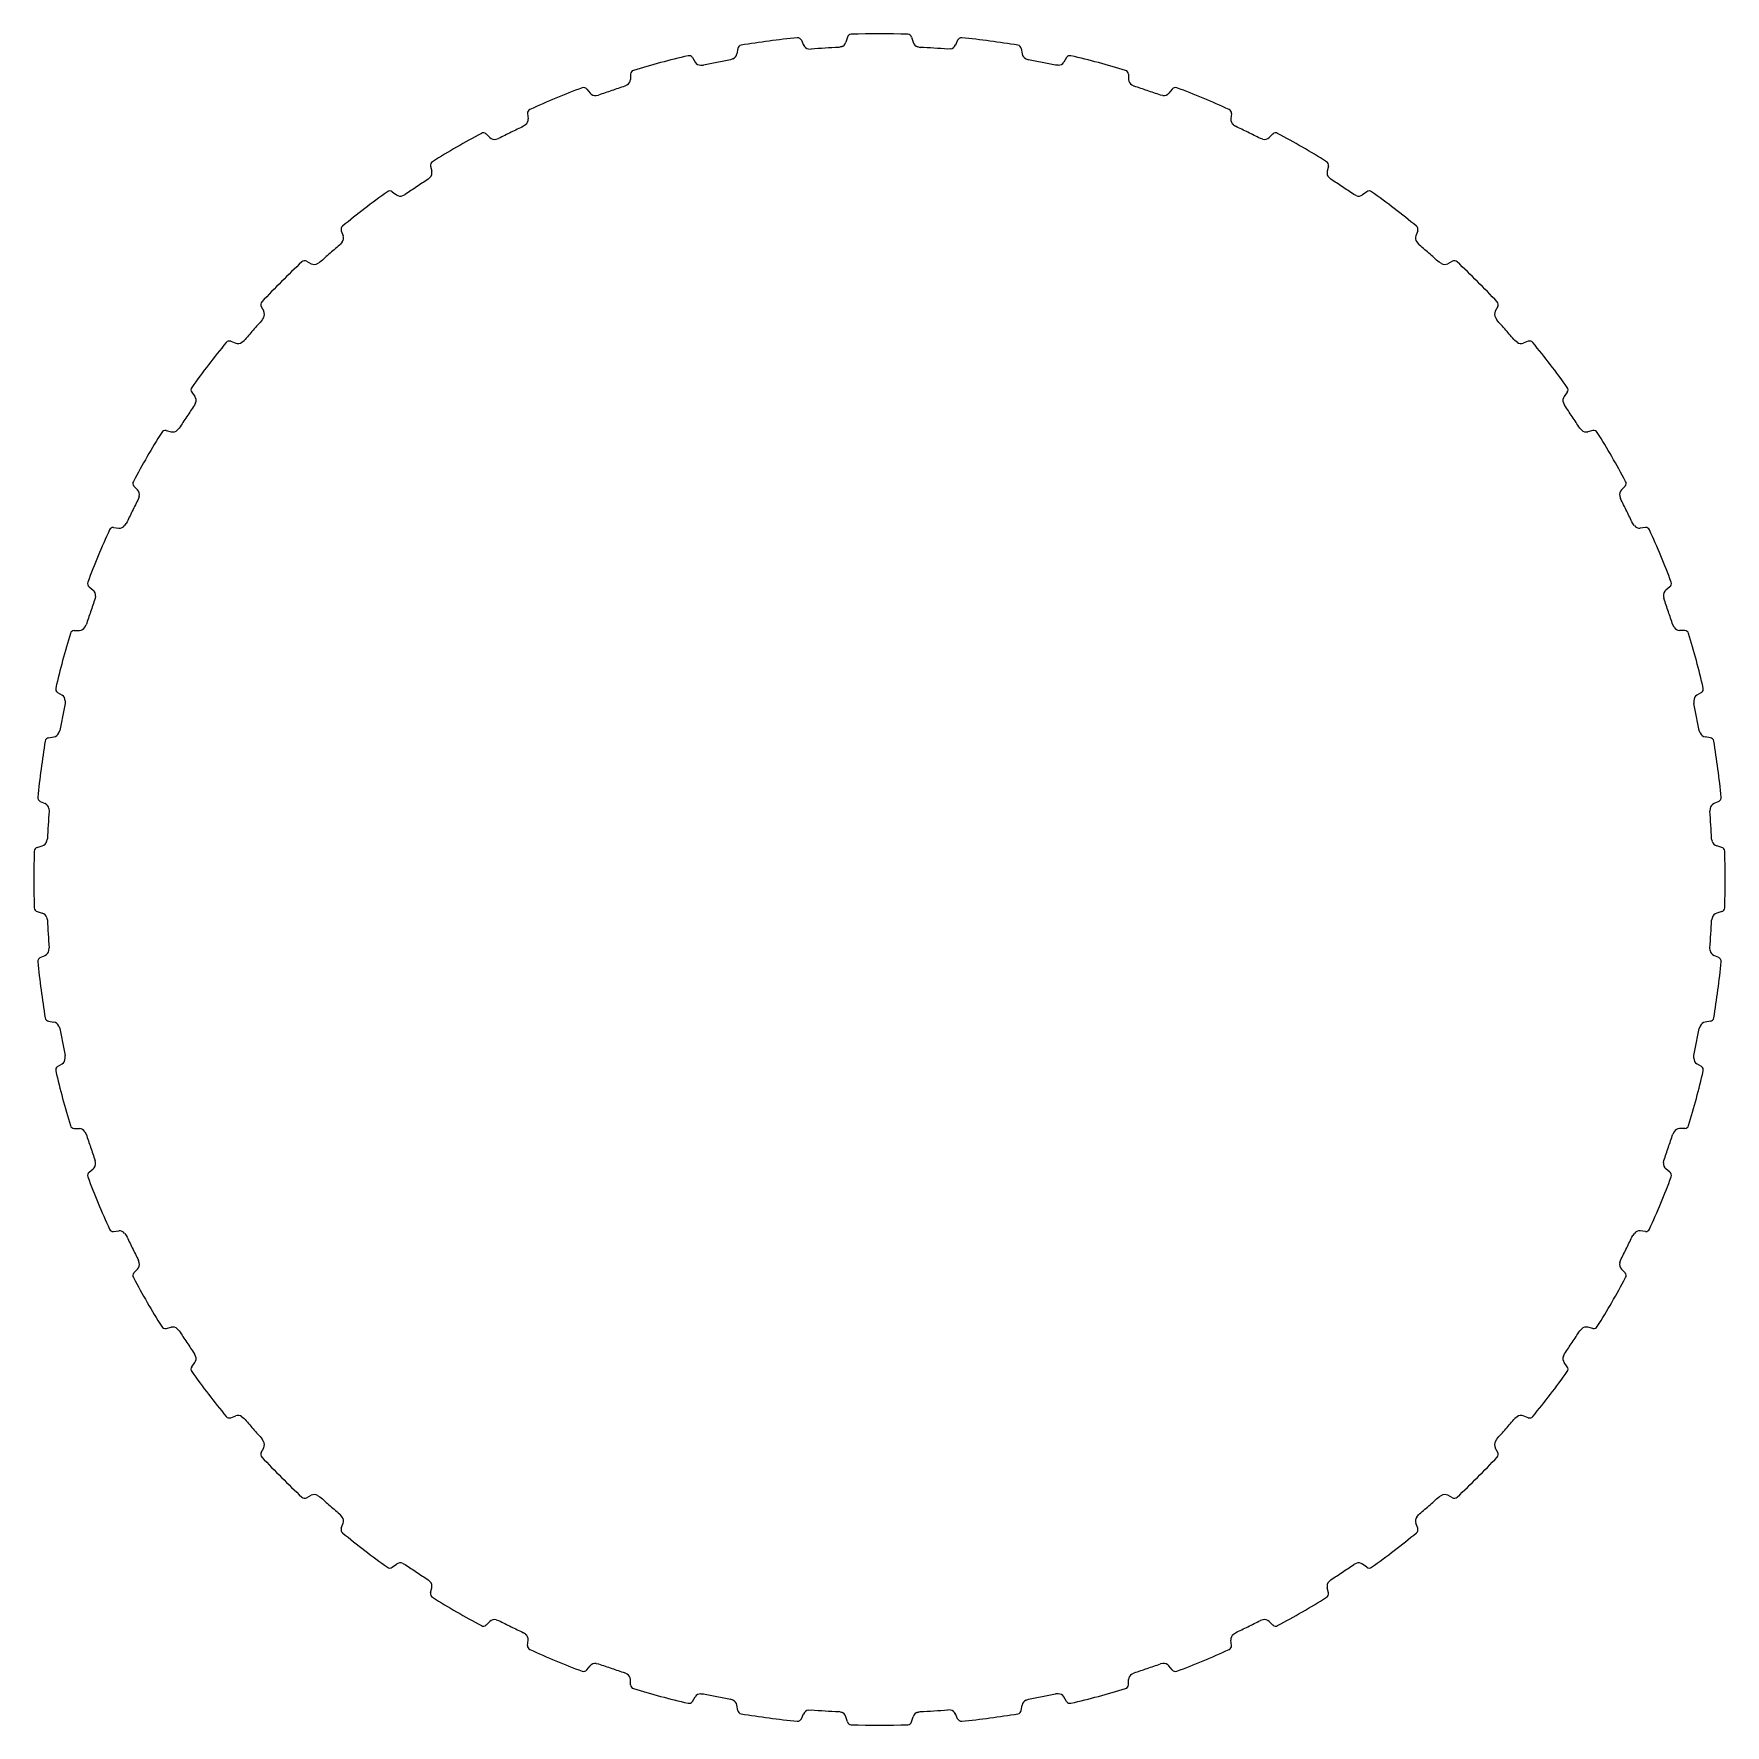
# Model space of a CAD drawing. Extents: x -3.1 to 3.1, y -3.1 to 3.1.
import ezdxf

# ---------------------------------------------------------------- set-up
doc = ezdxf.new("R2010")
doc.units = 0
doc.header["$MEASUREMENT"] = 0
doc.layers.add('LAYER2', color=4, linetype='CONTINUOUS')

msp = doc.modelspace()

# ---------------------------------------------------------------- linework, layer by layer
at = {"layer": 'LAYER2', "linetype": 'CONTINUOUS'}
for p, q in [((-0.52, 3.0484), (-0.523, 3.0294)), ((-0.2867, 3.0791), (-0.2789, 3.0615)), ((-0.2601, 3.0475), (-0.2505, 3.0462)), ((-0.1399, 3.0554), (-0.1492, 3.0529)), ((-0.1177, 3.0902), (-0.1231, 3.0717)), ((0.1177, 3.0902), (0.1231, 3.0717)), ((0.1399, 3.0554), (0.1492, 3.0529)), ((0.2601, 3.0475), (0.2505, 3.0462)), ((0.2867, 3.0791), (0.2789, 3.0615)), ((0.52, 3.0484), (0.523, 3.0294)), ((-0.6861, 3.0153), (-0.6761, 2.9989)), ((-0.6556, 2.9875), (-0.646, 2.9875)), ((-0.5375, 3.0109), (-0.5464, 3.0073)), ((0.5375, 3.0109), (0.5464, 3.0073)), ((0.6556, 2.9875), (0.646, 2.9875)), ((0.6861, 3.0153), (0.6761, 2.9989)), ((-0.9134, 2.9544), (-0.9139, 2.9352)), ((0.9134, 2.9544), (0.9139, 2.9352)), ((-1.0738, 2.9), (-1.0617, 2.885)), ((-1.04, 2.8763), (-1.0304, 2.8776)), ((-0.9259, 2.915), (-0.9343, 2.9102)), ((0.9259, 2.915), (0.9343, 2.9102)), ((1.04, 2.8763), (1.0304, 2.8776)), ((1.0738, 2.9), (1.0617, 2.885)), ((-1.2913, 2.8099), (-1.2892, 2.7908)), ((1.2913, 2.8099), (1.2892, 2.7908)), ((-1.4432, 2.735), (-1.4292, 2.7217)), ((-1.2985, 2.7692), (-1.3062, 2.7634)), ((1.2985, 2.7692), (1.3062, 2.7634)), ((1.4432, 2.735), (1.4292, 2.7217)), ((-1.4065, 2.716), (-1.3972, 2.7185)), ((1.4065, 2.716), (1.3972, 2.7185)), ((-1.647, 2.6173), (-1.6425, 2.5986)), ((1.647, 2.6173), (1.6425, 2.5986)), ((-1.6489, 2.5761), (-1.6557, 2.5692)), ((1.6489, 2.5761), (1.6557, 2.5692)), ((-1.7878, 2.5232), (-1.7723, 2.5119)), ((-1.749, 2.5092), (-1.7401, 2.5128)), ((1.749, 2.5092), (1.7401, 2.5128)), ((1.7878, 2.5232), (1.7723, 2.5119)), ((-1.9745, 2.38), (-1.9676, 2.362)), ((1.9745, 2.38), (1.9676, 2.362)), ((-1.971, 2.3388), (-1.9769, 2.3311)), ((1.971, 2.3388), (1.9769, 2.3311)), ((-2.1019, 2.2683), (-2.085, 2.2591)), ((-2.0615, 2.2594), (-2.0532, 2.2642)), ((2.0615, 2.2594), (2.0532, 2.2642)), ((2.1019, 2.2683), (2.085, 2.2591)), ((-2.2683, 2.1019), (-2.2591, 2.085)), ((-2.2594, 2.0615), (-2.2642, 2.0532)), ((2.2683, 2.1019), (2.2591, 2.085)), ((2.2594, 2.0615), (2.2642, 2.0532)), ((-2.38, 1.9745), (-2.362, 1.9676)), ((-2.3388, 1.971), (-2.3311, 1.9769)), ((2.3388, 1.971), (2.3311, 1.9769)), ((2.38, 1.9745), (2.362, 1.9676)), ((-2.5232, 1.7878), (-2.5119, 1.7723)), ((-2.5092, 1.749), (-2.5128, 1.7401)), ((2.5092, 1.749), (2.5128, 1.7401)), ((2.5232, 1.7878), (2.5119, 1.7723)), ((-2.6173, 1.647), (-2.5986, 1.6425)), ((-2.5761, 1.6489), (-2.5692, 1.6557)), ((2.5761, 1.6489), (2.5692, 1.6557)), ((2.6173, 1.647), (2.5986, 1.6425)), ((-2.735, 1.4432), (-2.7217, 1.4292)), ((2.735, 1.4432), (2.7217, 1.4292)), ((-2.716, 1.4065), (-2.7185, 1.3972)), ((2.716, 1.4065), (2.7185, 1.3972)), ((-2.7692, 1.2985), (-2.7634, 1.3062)), ((2.7692, 1.2985), (2.7634, 1.3062)), ((-2.8099, 1.2913), (-2.7908, 1.2892)), ((2.8099, 1.2913), (2.7908, 1.2892)), ((-2.9, 1.0738), (-2.885, 1.0617)), ((2.9, 1.0738), (2.885, 1.0617)), ((-2.8763, 1.04), (-2.8776, 1.0304)), ((2.8763, 1.04), (2.8776, 1.0304)), ((-2.915, 0.9259), (-2.9102, 0.9343)), ((2.915, 0.9259), (2.9102, 0.9343)), ((-2.9544, 0.9134), (-2.9352, 0.9139)), ((2.9544, 0.9134), (2.9352, 0.9139)), ((-3.0153, 0.6861), (-2.9989, 0.6761)), ((3.0153, 0.6861), (2.9989, 0.6761)), ((-2.9875, 0.6556), (-2.9875, 0.646)), ((2.9875, 0.6556), (2.9875, 0.646)), ((-3.0484, 0.52), (-3.0294, 0.523)), ((-3.0109, 0.5375), (-3.0073, 0.5464)), ((3.0109, 0.5375), (3.0073, 0.5464)), ((3.0484, 0.52), (3.0294, 0.523)), ((-3.0791, 0.2867), (-3.0615, 0.2789)), ((-3.0475, 0.2601), (-3.0462, 0.2505)), ((3.0475, 0.2601), (3.0462, 0.2505)), ((3.0791, 0.2867), (3.0615, 0.2789)), ((-3.0554, 0.1399), (-3.0529, 0.1492)), ((3.0554, 0.1399), (3.0529, 0.1492)), ((-3.0902, 0.1177), (-3.0717, 0.1231)), ((3.0902, 0.1177), (3.0717, 0.1231)), ((-3.0902, -0.1177), (-3.0717, -0.1231)), ((3.0902, -0.1177), (3.0717, -0.1231)), ((-3.0554, -0.1399), (-3.0529, -0.1492)), ((3.0554, -0.1399), (3.0529, -0.1492)), ((-3.0791, -0.2867), (-3.0615, -0.2789)), ((-3.0475, -0.2601), (-3.0462, -0.2505)), ((3.0475, -0.2601), (3.0462, -0.2505)), ((3.0791, -0.2867), (3.0615, -0.2789)), ((-3.0484, -0.52), (-3.0294, -0.523)), ((-3.0109, -0.5375), (-3.0073, -0.5464)), ((3.0109, -0.5375), (3.0073, -0.5464)), ((3.0484, -0.52), (3.0294, -0.523)), ((-3.0153, -0.6861), (-2.9989, -0.6761)), ((-2.9875, -0.6556), (-2.9875, -0.646)), ((2.9875, -0.6556), (2.9875, -0.646)), ((3.0153, -0.6861), (2.9989, -0.6761)), ((-2.9544, -0.9134), (-2.9352, -0.9139)), ((-2.915, -0.9259), (-2.9102, -0.9343)), ((2.915, -0.9259), (2.9102, -0.9343)), ((2.9544, -0.9134), (2.9352, -0.9139)), ((-2.8763, -1.04), (-2.8776, -1.0304)), ((2.8763, -1.04), (2.8776, -1.0304)), ((-2.9, -1.0738), (-2.885, -1.0617)), ((2.9, -1.0738), (2.885, -1.0617)), ((-2.8099, -1.2913), (-2.7908, -1.2892)), ((-2.7692, -1.2985), (-2.7634, -1.3062)), ((2.7692, -1.2985), (2.7634, -1.3062)), ((2.8099, -1.2913), (2.7908, -1.2892)), ((-2.716, -1.4065), (-2.7185, -1.3972)), ((2.716, -1.4065), (2.7185, -1.3972)), ((-2.735, -1.4432), (-2.7217, -1.4292)), ((2.735, -1.4432), (2.7217, -1.4292)), ((-2.6173, -1.647), (-2.5986, -1.6425)), ((-2.5761, -1.6489), (-2.5692, -1.6557)), ((2.5761, -1.6489), (2.5692, -1.6557)), ((2.6173, -1.647), (2.5986, -1.6425)), ((-2.5232, -1.7878), (-2.5119, -1.7723)), ((-2.5092, -1.749), (-2.5128, -1.7401)), ((2.5092, -1.749), (2.5128, -1.7401)), ((2.5232, -1.7878), (2.5119, -1.7723)), ((-2.38, -1.9745), (-2.362, -1.9676)), ((-2.3388, -1.971), (-2.3311, -1.9769)), ((2.3388, -1.971), (2.3311, -1.9769)), ((2.38, -1.9745), (2.362, -1.9676)), ((-2.2683, -2.1019), (-2.2591, -2.085)), ((-2.2594, -2.0615), (-2.2642, -2.0532)), ((2.2683, -2.1019), (2.2591, -2.085)), ((2.2594, -2.0615), (2.2642, -2.0532)), ((-2.1019, -2.2683), (-2.085, -2.2591)), ((-2.0615, -2.2594), (-2.0532, -2.2642)), ((2.0615, -2.2594), (2.0532, -2.2642)), ((2.1019, -2.2683), (2.085, -2.2591)), ((-1.971, -2.3388), (-1.9769, -2.3311)), ((1.971, -2.3388), (1.9769, -2.3311)), ((-1.9745, -2.38), (-1.9676, -2.362)), ((1.9745, -2.38), (1.9676, -2.362)), ((-1.7878, -2.5232), (-1.7723, -2.5119)), ((-1.749, -2.5092), (-1.7401, -2.5128)), ((1.749, -2.5092), (1.7401, -2.5128)), ((1.7878, -2.5232), (1.7723, -2.5119)), ((-1.6489, -2.5761), (-1.6557, -2.5692)), ((-1.647, -2.6173), (-1.6425, -2.5986)), ((1.647, -2.6173), (1.6425, -2.5986)), ((1.6489, -2.5761), (1.6557, -2.5692)), ((-1.4432, -2.735), (-1.4292, -2.7217)), ((-1.4065, -2.716), (-1.3972, -2.7185)), ((1.4065, -2.716), (1.3972, -2.7185)), ((1.4432, -2.735), (1.4292, -2.7217)), ((-1.2985, -2.7692), (-1.3062, -2.7634)), ((-1.2913, -2.8099), (-1.2892, -2.7908)), ((1.2913, -2.8099), (1.2892, -2.7908)), ((1.2985, -2.7692), (1.3062, -2.7634)), ((-1.0738, -2.9), (-1.0617, -2.885)), ((-1.04, -2.8763), (-1.0304, -2.8776)), ((-0.9259, -2.915), (-0.9343, -2.9102)), ((0.9259, -2.915), (0.9343, -2.9102)), ((1.04, -2.8763), (1.0304, -2.8776)), ((1.0738, -2.9), (1.0617, -2.885)), ((-0.9134, -2.9544), (-0.9139, -2.9352)), ((0.9134, -2.9544), (0.9139, -2.9352)), ((-0.6861, -3.0153), (-0.6761, -2.9989)), ((-0.6556, -2.9875), (-0.646, -2.9875)), ((-0.5375, -3.0109), (-0.5464, -3.0073)), ((-0.52, -3.0484), (-0.523, -3.0294)), ((0.52, -3.0484), (0.523, -3.0294)), ((0.5375, -3.0109), (0.5464, -3.0073)), ((0.6556, -2.9875), (0.646, -2.9875)), ((0.6861, -3.0153), (0.6761, -2.9989)), ((-0.2867, -3.0791), (-0.2789, -3.0615)), ((-0.2601, -3.0475), (-0.2505, -3.0462)), ((-0.1399, -3.0554), (-0.1492, -3.0529)), ((-0.1177, -3.0902), (-0.1231, -3.0717)), ((0.1177, -3.0902), (0.1231, -3.0717)), ((0.1399, -3.0554), (0.1492, -3.0529)), ((0.2601, -3.0475), (0.2505, -3.0462)), ((0.2867, -3.0791), (0.2789, -3.0615))]:
    msp.add_line(p, q, dxfattribs=at)
for centre, radius, start, end in [((0, 0), 3.1025, 88.08219, 91.91781), ((-0.5052, 3.0459), 0.015, 99.45471, 170.5138), ((0, 0), 3.1025, 95.58219, 99.41781), ((-0.3003, 3.0729), 0.015, 24.4862, 95.54529), ((-0.2569, 3.0713), 0.024, 204, 262.5), ((0, 0), 3.0565, 93.75, 94.70126), ((0, 0), 3.0565, 92.79874, 93.75), ((-0.1461, 3.0785), 0.024, 285, 343.5), ((-0.1033, 3.0858), 0.015, 91.95471, 163.0138), ((0.1033, 3.0858), 0.015, 16.9862, 88.04529), ((0.1461, 3.0785), 0.024, 196.5, 255), ((0, 0), 3.0565, 86.25, 87.20126), ((0, 0), 3.0565, 85.29874, 86.25), ((0.2569, 3.0713), 0.024, 277.5, 336), ((0.3003, 3.0729), 0.015, 84.45471, 155.5138), ((0, 0), 3.1025, 80.58219, 84.41781), ((0.5052, 3.0459), 0.015, 9.4862, 80.54529), ((0, 0), 3.1025, 103.08219, 106.91781), ((-0.6989, 3.0074), 0.015, 31.9862, 103.04529), ((-0.6556, 3.0115), 0.024, 211.5, 270), ((0, 0), 3.0565, 101.25, 102.20126), ((0, 0), 3.0565, 100.29874, 101.25), ((-0.5467, 3.0331), 0.024, 292.5, 351), ((0.5467, 3.0331), 0.024, 189, 247.5), ((0, 0), 3.0565, 78.75, 79.70126), ((0, 0), 3.0565, 77.79874, 78.75), ((0.6556, 3.0115), 0.024, 270, 328.5), ((0.6989, 3.0074), 0.015, 76.95471, 148.0138), ((0, 0), 3.1025, 73.08219, 76.91781), ((-0.9379, 2.9358), 0.024, 300, 358.5), ((-0.8985, 2.9539), 0.015, 106.95471, 178.0138), ((0.8985, 2.9539), 0.015, 1.9862, 73.04529), ((0.9379, 2.9358), 0.024, 181.5, 240), ((0, 0), 3.1025, 110.58219, 114.41781), ((-1.0854, 2.8904), 0.015, 39.4862, 110.54529), ((-1.0431, 2.9001), 0.024, 219, 277.5), ((0, 0), 3.0565, 108.75, 109.70126), ((0, 0), 3.0565, 107.79874, 108.75), ((0, 0), 3.0565, 71.25, 72.20126), ((0, 0), 3.0565, 70.29874, 71.25), ((1.0431, 2.9001), 0.024, 262.5, 321), ((1.0854, 2.8904), 0.015, 69.45471, 140.5138), ((0, 0), 3.1025, 65.58219, 69.41781), ((-1.2763, 2.8113), 0.015, 114.45471, 185.5138), ((1.2763, 2.8113), 0.015, 354.4862, 65.54529), ((0, 0), 3.1025, 118.08219, 121.91781), ((-1.4534, 2.724), 0.015, 46.9862, 118.04529), ((0, 0), 3.0565, 116.25, 117.20126), ((0, 0), 3.0565, 115.29874, 116.25), ((-1.3131, 2.7883), 0.024, 307.5, 6), ((1.3131, 2.7883), 0.024, 174, 232.5), ((0, 0), 3.0565, 63.75, 64.70126), ((0, 0), 3.0565, 62.79874, 63.75), ((1.4534, 2.724), 0.015, 61.95471, 133.0138), ((0, 0), 3.1025, 58.08219, 61.91781), ((-1.4127, 2.7392), 0.024, 226.5, 285), ((1.4127, 2.7392), 0.024, 255, 313.5), ((-1.6324, 2.6207), 0.015, 121.95471, 193.0138), ((1.6324, 2.6207), 0.015, 346.9862, 58.04529), ((0, 0), 3.0565, 122.79874, 123.75), ((-1.6658, 2.593), 0.024, 315, 13.5), ((1.6658, 2.593), 0.024, 166.5, 225), ((0, 0), 3.0565, 56.25, 57.20126), ((0, 0), 3.1025, 125.58219, 129.41781), ((-1.7965, 2.511), 0.015, 54.4862, 125.54529), ((-1.7582, 2.5313), 0.024, 234, 292.5), ((0, 0), 3.0565, 123.75, 124.70126), ((0, 0), 3.0565, 55.29874, 56.25), ((1.7582, 2.5313), 0.024, 247.5, 306), ((1.7965, 2.511), 0.015, 54.45471, 125.5138), ((0, 0), 3.1025, 50.58219, 54.41781), ((-1.9605, 2.3852), 0.015, 129.45471, 200.5138), ((-1.99, 2.3534), 0.024, 322.5, 21), ((1.99, 2.3534), 0.024, 159, 217.5), ((1.9605, 2.3852), 0.015, 339.4862, 50.54529), ((0, 0), 3.0565, 131.25, 132.20126), ((0, 0), 3.0565, 130.29874, 131.25), ((0, 0), 3.0565, 48.75, 49.70126), ((0, 0), 3.0565, 47.79874, 48.75), ((0, 0), 3.1025, 133.08219, 136.91781), ((-2.1089, 2.255), 0.015, 61.9862, 133.04529), ((-2.0735, 2.2802), 0.024, 241.5, 300), ((2.0735, 2.2802), 0.024, 240, 298.5), ((2.1089, 2.255), 0.015, 46.95471, 118.0138), ((0, 0), 3.1025, 43.08219, 46.91781), ((-2.255, 2.1089), 0.015, 136.95471, 208.0138), ((2.255, 2.1089), 0.015, 331.9862, 43.04529), ((0, 0), 3.0565, 137.79874, 138.75), ((-2.2802, 2.0735), 0.024, 330, 28.5), ((2.2802, 2.0735), 0.024, 151.5, 210), ((0, 0), 3.0565, 41.25, 42.20126), ((0, 0), 3.0565, 138.75, 139.70126), ((0, 0), 3.0565, 40.29874, 41.25), ((0, 0), 3.1025, 140.58219, 144.41781), ((-2.3852, 1.9605), 0.015, 69.4862, 140.54529), ((-2.3534, 1.99), 0.024, 249, 307.5), ((2.3534, 1.99), 0.024, 232.5, 291), ((2.3852, 1.9605), 0.015, 39.45471, 110.5138), ((0, 0), 3.1025, 35.58219, 39.41781), ((-2.511, 1.7965), 0.015, 144.45471, 215.5138), ((2.511, 1.7965), 0.015, 324.4862, 35.54529), ((0, 0), 3.0565, 145.29874, 146.25), ((-2.5313, 1.7582), 0.024, 337.5, 36), ((2.5313, 1.7582), 0.024, 144, 202.5), ((0, 0), 3.0565, 33.75, 34.70126), ((0, 0), 3.0565, 146.25, 147.20126), ((0, 0), 3.0565, 32.79874, 33.75), ((0, 0), 3.1025, 148.08219, 151.91781), ((-2.6207, 1.6324), 0.015, 76.9862, 148.04529), ((-2.593, 1.6658), 0.024, 256.5, 315), ((2.593, 1.6658), 0.024, 225, 283.5), ((2.6207, 1.6324), 0.015, 31.95471, 103.0138), ((0, 0), 3.1025, 28.08219, 31.91781), ((-2.724, 1.4534), 0.015, 151.95471, 223.0138), ((-2.7392, 1.4127), 0.024, 345, 43.5), ((2.7392, 1.4127), 0.024, 136.5, 195), ((2.724, 1.4534), 0.015, 316.9862, 28.04529), ((0, 0), 3.0565, 152.79874, 153.75), ((0, 0), 3.0565, 26.25, 27.20126), ((0, 0), 3.0565, 153.75, 154.70126), ((0, 0), 3.0565, 25.29874, 26.25), ((0, 0), 3.1025, 155.58219, 159.41781), ((-2.8113, 1.2763), 0.015, 84.4862, 155.54529), ((-2.7883, 1.3131), 0.024, 264, 322.5), ((2.7883, 1.3131), 0.024, 217.5, 276), ((2.8113, 1.2763), 0.015, 24.45471, 95.5138), ((0, 0), 3.1025, 20.58219, 24.41781), ((-2.8904, 1.0854), 0.015, 159.45471, 230.5138), ((-2.9001, 1.0431), 0.024, 352.5, 51), ((2.9001, 1.0431), 0.024, 129, 187.5), ((2.8904, 1.0854), 0.015, 309.4862, 20.54529), ((0, 0), 3.0565, 160.29874, 161.25), ((0, 0), 3.0565, 18.75, 19.70126), ((0, 0), 3.0565, 161.25, 162.20126), ((0, 0), 3.0565, 17.79874, 18.75), ((0, 0), 3.1025, 163.08219, 166.91781), ((-2.9539, 0.8985), 0.015, 91.9862, 163.04529), ((-2.9358, 0.9379), 0.024, 271.5, 330), ((2.9358, 0.9379), 0.024, 210, 268.5), ((2.9539, 0.8985), 0.015, 16.95471, 88.0138), ((0, 0), 3.1025, 13.08219, 16.91781), ((-3.0074, 0.6989), 0.015, 166.95471, 238.0138), ((3.0074, 0.6989), 0.015, 301.9862, 13.04529), ((-3.0115, 0.6556), 0.024, 360, 58.5), ((0, 0), 3.0565, 167.79874, 168.75), ((3.0115, 0.6556), 0.024, 121.5, 180), ((0, 0), 3.0565, 11.25, 12.20126), ((0, 0), 3.0565, 168.75, 169.70126), ((0, 0), 3.0565, 10.29874, 11.25), ((0, 0), 3.1025, 170.58219, 174.41781), ((-3.0459, 0.5052), 0.015, 99.4862, 170.54529), ((-3.0331, 0.5467), 0.024, 279, 337.5), ((3.0331, 0.5467), 0.024, 202.5, 261), ((3.0459, 0.5052), 0.015, 9.45471, 80.5138), ((0, 0), 3.1025, 5.58219, 9.41781), ((-3.0729, 0.3003), 0.015, 174.45471, 245.5138), ((-3.0713, 0.2569), 0.024, 7.5, 66), ((0, 0), 3.0565, 175.29874, 176.25), ((0, 0), 3.0565, 3.75, 4.70126), ((3.0713, 0.2569), 0.024, 114, 172.5), ((3.0729, 0.3003), 0.015, 294.4862, 5.54529), ((0, 0), 3.0565, 176.25, 177.20126), ((0, 0), 3.0565, 2.79874, 3.75), ((-3.0785, 0.1461), 0.024, 286.5, 345), ((3.0785, 0.1461), 0.024, 195, 253.5), ((0, 0), 3.1025, 178.08219, 181.91781), ((-3.0858, 0.1033), 0.015, 106.9862, 178.04529), ((3.0858, 0.1033), 0.015, 1.95471, 73.0138), ((0, 0), 3.1025, 358.08219, 1.91781), ((-3.0858, -0.1033), 0.015, 181.95471, 253.0138), ((-3.0785, -0.1461), 0.024, 15, 73.5), ((3.0785, -0.1461), 0.024, 106.5, 165), ((3.0858, -0.1033), 0.015, 286.9862, 358.04529), ((0, 0), 3.0565, 182.79874, 183.75), ((0, 0), 3.0565, 356.25, 357.20126), ((0, 0), 3.0565, 183.75, 184.70126), ((0, 0), 3.0565, 355.29874, 356.25), ((-3.0729, -0.3003), 0.015, 114.4862, 185.54529), ((0, 0), 3.1025, 185.58219, 189.41781), ((-3.0713, -0.2569), 0.024, 294, 352.5), ((3.0713, -0.2569), 0.024, 187.5, 246), ((0, 0), 3.1025, 350.58219, 354.41781), ((3.0729, -0.3003), 0.015, 354.45471, 65.5138), ((-3.0459, -0.5052), 0.015, 189.45471, 260.5138), ((-3.0331, -0.5467), 0.024, 22.5, 81), ((0, 0), 3.0565, 190.29874, 191.25), ((0, 0), 3.0565, 348.75, 349.70126), ((3.0331, -0.5467), 0.024, 99, 157.5), ((3.0459, -0.5052), 0.015, 279.4862, 350.54529), ((0, 0), 3.0565, 191.25, 192.20126), ((0, 0), 3.0565, 347.79874, 348.75), ((-3.0115, -0.6556), 0.024, 301.5, 0), ((3.0115, -0.6556), 0.024, 180, 238.5), ((-3.0074, -0.6989), 0.015, 121.9862, 193.04529), ((0, 0), 3.1025, 193.08219, 196.91781), ((0, 0), 3.1025, 343.08219, 346.91781), ((3.0074, -0.6989), 0.015, 346.95471, 58.0138), ((-2.9539, -0.8985), 0.015, 196.95471, 268.0138), ((-2.9358, -0.9379), 0.024, 30, 88.5), ((2.9358, -0.9379), 0.024, 91.5, 150), ((2.9539, -0.8985), 0.015, 271.9862, 343.04529), ((0, 0), 3.0565, 197.79874, 198.75), ((0, 0), 3.0565, 198.75, 199.70126), ((0, 0), 3.0565, 340.29874, 341.25), ((0, 0), 3.0565, 341.25, 342.20126), ((-2.9001, -1.0431), 0.024, 309, 7.5), ((2.9001, -1.0431), 0.024, 172.5, 231), ((-2.8904, -1.0854), 0.015, 129.4862, 200.54529), ((0, 0), 3.1025, 200.58219, 204.41781), ((0, 0), 3.1025, 335.58219, 339.41781), ((2.8904, -1.0854), 0.015, 339.45471, 50.5138), ((-2.8113, -1.2763), 0.015, 204.45471, 275.5138), ((-2.7883, -1.3131), 0.024, 37.5, 96), ((2.7883, -1.3131), 0.024, 84, 142.5), ((2.8113, -1.2763), 0.015, 264.4862, 335.54529), ((0, 0), 3.0565, 205.29874, 206.25), ((0, 0), 3.0565, 206.25, 207.20126), ((0, 0), 3.0565, 332.79874, 333.75), ((0, 0), 3.0565, 333.75, 334.70126), ((-2.7392, -1.4127), 0.024, 316.5, 15), ((2.7392, -1.4127), 0.024, 165, 223.5), ((-2.724, -1.4534), 0.015, 136.9862, 208.04529), ((0, 0), 3.1025, 208.08219, 211.91781), ((0, 0), 3.1025, 328.08219, 331.91781), ((2.724, -1.4534), 0.015, 331.95471, 43.0138), ((-2.6207, -1.6324), 0.015, 211.95471, 283.0138), ((-2.593, -1.6658), 0.024, 45, 103.5), ((0, 0), 3.0565, 212.79874, 213.75), ((0, 0), 3.0565, 326.25, 327.20126), ((2.593, -1.6658), 0.024, 76.5, 135), ((2.6207, -1.6324), 0.015, 256.9862, 328.04529), ((0, 0), 3.0565, 213.75, 214.70126), ((0, 0), 3.0565, 325.29874, 326.25), ((-2.511, -1.7965), 0.015, 144.4862, 215.54529), ((-2.5313, -1.7582), 0.024, 324, 22.5), ((2.5313, -1.7582), 0.024, 157.5, 216), ((2.511, -1.7965), 0.015, 324.45471, 35.5138), ((0, 0), 3.1025, 215.58219, 219.41781), ((0, 0), 3.1025, 320.58219, 324.41781), ((-2.3852, -1.9605), 0.015, 219.45471, 290.5138), ((-2.3534, -1.99), 0.024, 52.5, 111), ((0, 0), 3.0565, 220.29874, 221.25), ((0, 0), 3.0565, 318.75, 319.70126), ((2.3534, -1.99), 0.024, 69, 127.5), ((2.3852, -1.9605), 0.015, 249.4862, 320.54529), ((0, 0), 3.0565, 221.25, 222.20126), ((0, 0), 3.0565, 317.79874, 318.75), ((-2.255, -2.1089), 0.015, 151.9862, 223.04529), ((-2.2802, -2.0735), 0.024, 331.5, 30), ((2.2802, -2.0735), 0.024, 150, 208.5), ((2.255, -2.1089), 0.015, 316.95471, 28.0138), ((0, 0), 3.1025, 223.08219, 226.91781), ((0, 0), 3.1025, 313.08219, 316.91781), ((-2.1089, -2.255), 0.015, 226.95471, 298.0138), ((-2.0735, -2.2802), 0.024, 60, 118.5), ((0, 0), 3.0565, 227.79874, 228.75), ((0, 0), 3.0565, 311.25, 312.20126), ((2.0735, -2.2802), 0.024, 61.5, 120), ((2.1089, -2.255), 0.015, 241.9862, 313.04529), ((0, 0), 3.0565, 228.75, 229.70126), ((-1.99, -2.3534), 0.024, 339, 37.5), ((1.99, -2.3534), 0.024, 142.5, 201), ((0, 0), 3.0565, 310.29874, 311.25), ((-1.9605, -2.3852), 0.015, 159.4862, 230.54529), ((0, 0), 3.1025, 230.58219, 234.41781), ((0, 0), 3.1025, 305.58219, 309.41781), ((1.9605, -2.3852), 0.015, 309.45471, 20.5138), ((-1.7965, -2.511), 0.015, 234.45471, 305.5138), ((-1.7582, -2.5313), 0.024, 67.5, 126), ((0, 0), 3.0565, 235.29874, 236.25), ((0, 0), 3.0565, 236.25, 237.20126), ((0, 0), 3.0565, 302.79874, 303.75), ((0, 0), 3.0565, 303.75, 304.70126), ((1.7582, -2.5313), 0.024, 54, 112.5), ((1.7965, -2.511), 0.015, 234.4862, 305.54529), ((-1.6658, -2.593), 0.024, 346.5, 45), ((1.6658, -2.593), 0.024, 135, 193.5), ((-1.6324, -2.6207), 0.015, 166.9862, 238.04529), ((0, 0), 3.1025, 238.08219, 241.91781), ((0, 0), 3.1025, 298.08219, 301.91781), ((1.6324, -2.6207), 0.015, 301.95471, 13.0138), ((-1.4127, -2.7392), 0.024, 75, 133.5), ((0, 0), 3.0565, 242.79874, 243.75), ((0, 0), 3.0565, 296.25, 297.20126), ((1.4127, -2.7392), 0.024, 46.5, 105), ((-1.4534, -2.724), 0.015, 241.95471, 313.0138), ((0, 0), 3.0565, 243.75, 244.70126), ((-1.3131, -2.7883), 0.024, 354, 52.5), ((1.3131, -2.7883), 0.024, 127.5, 186), ((0, 0), 3.0565, 295.29874, 296.25), ((1.4534, -2.724), 0.015, 226.9862, 298.04529), ((-1.2763, -2.8113), 0.015, 174.4862, 245.54529), ((0, 0), 3.1025, 245.58219, 249.41781), ((0, 0), 3.1025, 290.58219, 294.41781), ((1.2763, -2.8113), 0.015, 294.45471, 5.5138), ((-1.0854, -2.8904), 0.015, 249.45471, 320.5138), ((-1.0431, -2.9001), 0.024, 82.5, 141), ((0, 0), 3.0565, 250.29874, 251.25), ((0, 0), 3.0565, 251.25, 252.20126), ((-0.9379, -2.9358), 0.024, 1.5, 60), ((0.9379, -2.9358), 0.024, 120, 178.5), ((0, 0), 3.0565, 287.79874, 288.75), ((0, 0), 3.0565, 288.75, 289.70126), ((1.0431, -2.9001), 0.024, 39, 97.5), ((1.0854, -2.8904), 0.015, 219.4862, 290.54529), ((-0.8985, -2.9539), 0.015, 181.9862, 253.04529), ((0, 0), 3.1025, 253.08219, 256.91781), ((0, 0), 3.1025, 283.08219, 286.91781), ((0.8985, -2.9539), 0.015, 286.95471, 358.0138), ((-0.6989, -3.0074), 0.015, 256.95471, 328.0138), ((-0.6556, -3.0115), 0.024, 90, 148.5), ((0, 0), 3.0565, 257.79874, 258.75), ((0, 0), 3.0565, 258.75, 259.70126), ((-0.5467, -3.0331), 0.024, 9, 67.5), ((0.5467, -3.0331), 0.024, 112.5, 171), ((0, 0), 3.0565, 280.29874, 281.25), ((0, 0), 3.0565, 281.25, 282.20126), ((0.6556, -3.0115), 0.024, 31.5, 90), ((0.6989, -3.0074), 0.015, 211.9862, 283.04529), ((-0.5052, -3.0459), 0.015, 189.4862, 260.54529), ((0, 0), 3.1025, 260.58219, 264.41781), ((-0.3003, -3.0729), 0.015, 264.45471, 335.5138), ((-0.2569, -3.0713), 0.024, 97.5, 156), ((0, 0), 3.0565, 265.29874, 266.25), ((0, 0), 3.0565, 266.25, 267.20126), ((-0.1461, -3.0785), 0.024, 16.5, 75), ((-0.1033, -3.0858), 0.015, 196.9862, 268.04529), ((0, 0), 3.1025, 268.08219, 271.91781), ((0.1033, -3.0858), 0.015, 271.95471, 343.0138), ((0.1461, -3.0785), 0.024, 105, 163.5), ((0, 0), 3.0565, 272.79874, 273.75), ((0, 0), 3.0565, 273.75, 274.70126), ((0.2569, -3.0713), 0.024, 24, 82.5), ((0.3003, -3.0729), 0.015, 204.4862, 275.54529), ((0, 0), 3.1025, 275.58219, 279.41781), ((0.5052, -3.0459), 0.015, 279.45471, 350.5138)]:
    msp.add_arc(centre, radius, start, end, dxfattribs=at)

doc.saveas('drawing.dxf')
